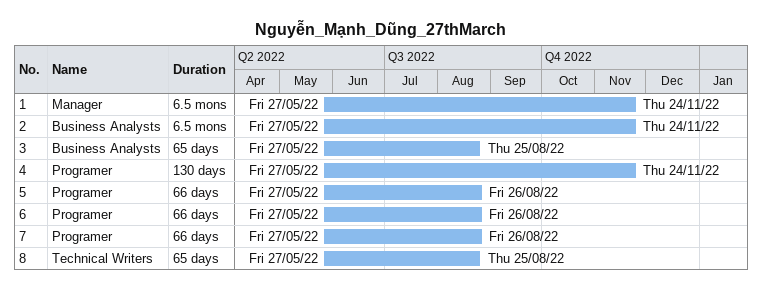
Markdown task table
Nguyễn_Mạnh_Dũng_27thMarch

| ID | Task | Duration | Start | Finish |
|---|---|---|---|---|
| 1 | Manager | 6.5mo | 2022-05-27 | 2022-11-24 |
| 2 | Business Analysts | 6.5mo | 2022-05-27 | 2022-11-24 |
| 3 | Business Analysts | 65d | 2022-05-27 | 2022-08-25 |
| 4 | Programer | 130d | 2022-05-27 | 2022-11-24 |
| 5 | Programer | 66d | 2022-05-27 | 2022-08-26 |
| 6 | Programer | 66d | 2022-05-27 | 2022-08-26 |
| 7 | Programer | 66d | 2022-05-27 | 2022-08-26 |
| 8 | Technical Writers | 65d | 2022-05-27 | 2022-08-25 |
